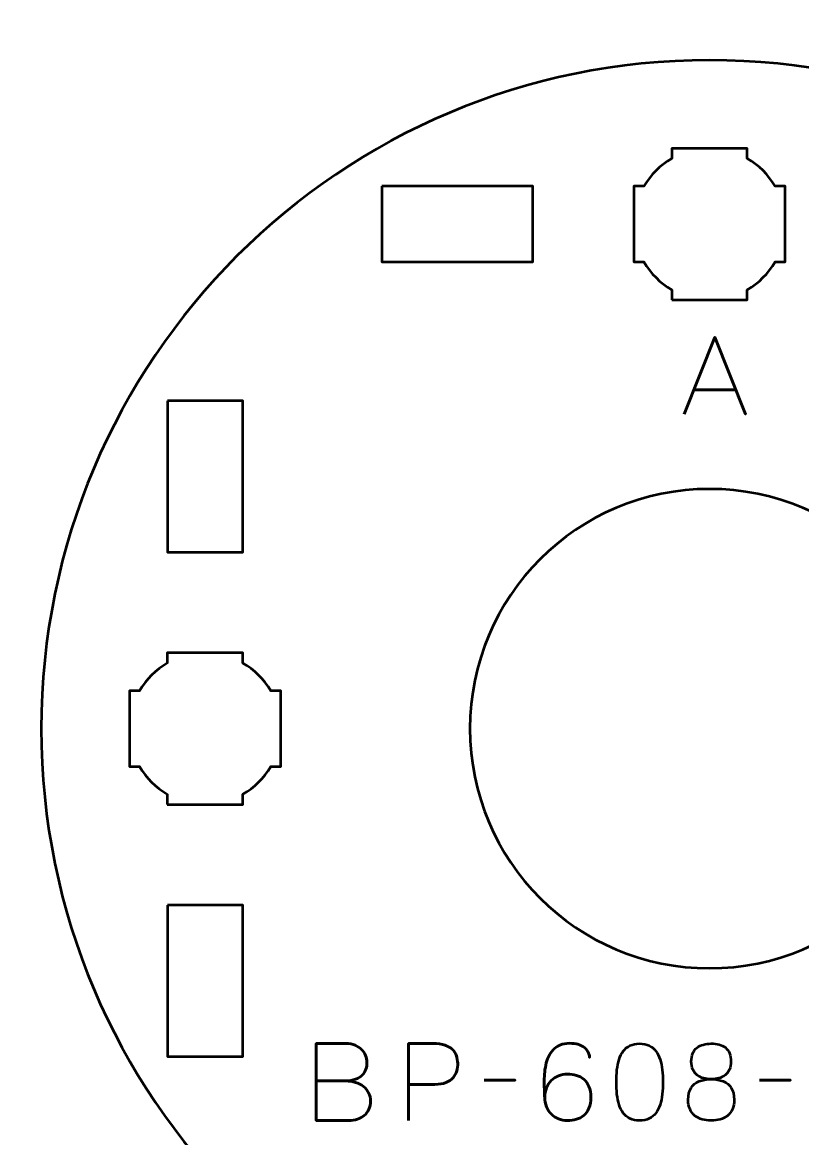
# Model space of a CAD drawing. Header units: centimetres. Extents: x -21 to 0, y -29.7 to 0.
# Drawn here: x -5.825 to -2.73, y -27.275 to -22.85 of the extents above; entities that cross this region are included whole.
import ezdxf

# ---------------------------------------------------------------- set-up
doc = ezdxf.new("R2010")
doc.units = ezdxf.units.CM
doc.header["$MEASUREMENT"] = 0
doc.layers.add('Layer 1', color=7, linetype='Continuous')

msp = doc.modelspace()

# ---------------------------------------------------------------- linework, layer by layer
at = {"layer": 'Layer 1', "color": 22, "lineweight": 53}
msp.add_open_spline([(-21.00003, -29.19995), (-21.00003, -29.19995), (-21.00003, -0.49992), (-21.00003, -0.49992), (-21.00003, -0.49992), (-21.00003, -0.22295), (-20.77694, 0.00004), (-20.49994, 0.00004), (-20.49994, 0.00004), (-20.49994, 0.00004), (-0.50008, 0.00004), (-0.50008, 0.00004), (-0.50008, 0.00004), (-0.22294, 0.00004), (0.00002, -0.22295), (0.00002, -0.49992), (0.00002, -0.49992), (0.00002, -0.49992), (0.00002, -29.19995), (0.00002, -29.19995), (0.00002, -29.19995), (0.00002, -29.47695), (-0.22294, -29.70004), (-0.50008, -29.70004), (-0.50008, -29.70004), (-0.50008, -29.70004), (-20.49994, -29.70004), (-20.49994, -29.70004), (-20.49994, -29.70004), (-20.77694, -29.70004), (-21.00003, -29.47695), (-21.00003, -29.19995)], degree=3, knots=[0, 0, 0, 0, 0.125, 0.125, 0.125, 0.125, 0.25, 0.25, 0.25, 0.25, 0.375, 0.375, 0.375, 0.375, 0.5, 0.5, 0.5, 0.5, 0.625, 0.625, 0.625, 0.625, 0.75, 0.75, 0.75, 0.75, 0.875, 0.875, 0.875, 0.875, 1, 1, 1, 1], dxfattribs=at)
at = {"layer": 'Layer 1', "color": 114, "lineweight": 53}
msp.add_open_spline([(-3.09994, -22.99996), (-1.63661, -22.99996), (-0.44994, -24.18663), (-0.44994, -25.64996), (-0.44994, -25.64996), (-0.44994, -27.11329), (-1.63661, -28.29996), (-3.09994, -28.29996), (-3.09994, -28.29996), (-4.56327, -28.29996), (-5.74994, -27.11329), (-5.74994, -25.64996), (-5.74994, -25.64996), (-5.74994, -24.18663), (-4.56327, -22.99996), (-3.09994, -22.99996)], degree=3, knots=[0, 0, 0, 0, 0.25, 0.25, 0.25, 0.25, 0.5, 0.5, 0.5, 0.5, 0.75, 0.75, 0.75, 0.75, 1, 1, 1, 1], dxfattribs=at)
at = {"layer": 'Layer 1', "lineweight": 53}
for points, knots in [([(-3.24993, -23.95002), (-3.24993, -23.95002), (-3.24993, -23.90984), (-3.24993, -23.90984), (-3.24993, -23.90984), (-3.29547, -23.88351), (-3.33343, -23.84556), (-3.35978, -23.80003), (-3.35978, -23.80003), (-3.35978, -23.80003), (-3.39993, -23.80003), (-3.39993, -23.80003), (-3.39993, -23.80003), (-3.39993, -23.80003), (-3.39993, -23.65151), (-3.39993, -23.65151), (-3.39993, -23.65151), (-3.39993, -23.65151), (-3.39995, -23.64996), (-3.39995, -23.64996), (-3.39995, -23.64996), (-3.39995, -23.64996), (-3.39993, -23.64841), (-3.39993, -23.64841), (-3.39993, -23.64841), (-3.39993, -23.64841), (-3.39993, -23.50002), (-3.39993, -23.50002), (-3.39993, -23.50002), (-3.39993, -23.50002), (-3.35983, -23.50002), (-3.35983, -23.50002), (-3.35983, -23.50002), (-3.33348, -23.45445), (-3.29549, -23.41645), (-3.24993, -23.39009), (-3.24993, -23.39009), (-3.24993, -23.39009), (-3.24993, -23.35001), (-3.24993, -23.35001), (-3.24993, -23.35001), (-3.24993, -23.35001), (-3.10459, -23.35001), (-3.10459, -23.35001), (-3.10459, -23.35001), (-3.10459, -23.35001), (-3.09995, -23.34995), (-3.09995, -23.34995), (-3.09995, -23.34995), (-3.09995, -23.34995), (-3.0953, -23.35001), (-3.0953, -23.35001), (-3.0953, -23.35001), (-3.0953, -23.35001), (-2.94992, -23.35001), (-2.94992, -23.35001), (-2.94992, -23.35001), (-2.94992, -23.35001), (-2.94992, -23.39009), (-2.94992, -23.39009), (-2.94992, -23.39009), (-2.90435, -23.41645), (-2.86638, -23.45445), (-2.84004, -23.50002), (-2.84004, -23.50002), (-2.84004, -23.50002), (-2.79992, -23.50002), (-2.79992, -23.50002), (-2.79992, -23.50002), (-2.79992, -23.50002), (-2.79992, -23.80003), (-2.79992, -23.80003), (-2.79992, -23.80003), (-2.79992, -23.80003), (-2.84009, -23.80003), (-2.84009, -23.80003), (-2.84009, -23.80003), (-2.86643, -23.84556), (-2.90439, -23.88351), (-2.94992, -23.90984), (-2.94992, -23.90984), (-2.94992, -23.90984), (-2.94992, -23.95002), (-2.94992, -23.95002), (-2.94992, -23.95002), (-2.94992, -23.95002), (-3.24993, -23.95002), (-3.24993, -23.95002)], [0, 0, 0, 0, 0.0454545, 0.0454545, 0.0454545, 0.0454545, 0.0909091, 0.0909091, 0.0909091, 0.0909091, 0.1363636, 0.1363636, 0.1363636, 0.1363636, 0.1818182, 0.1818182, 0.1818182, 0.1818182, 0.2272727, 0.2272727, 0.2272727, 0.2272727, 0.2727273, 0.2727273, 0.2727273, 0.2727273, 0.3181818, 0.3181818, 0.3181818, 0.3181818, 0.3636364, 0.3636364, 0.3636364, 0.3636364, 0.4090909, 0.4090909, 0.4090909, 0.4090909, 0.4545455, 0.4545455, 0.4545455, 0.4545455, 0.5, 0.5, 0.5, 0.5, 0.5454545, 0.5454545, 0.5454545, 0.5454545, 0.5909091, 0.5909091, 0.5909091, 0.5909091, 0.6363636, 0.6363636, 0.6363636, 0.6363636, 0.6818182, 0.6818182, 0.6818182, 0.6818182, 0.7272727, 0.7272727, 0.7272727, 0.7272727, 0.7727273, 0.7727273, 0.7727273, 0.7727273, 0.8181818, 0.8181818, 0.8181818, 0.8181818, 0.8636364, 0.8636364, 0.8636364, 0.8636364, 0.9090909, 0.9090909, 0.9090909, 0.9090909, 0.9545455, 0.9545455, 0.9545455, 0.9545455, 1, 1, 1, 1]), ([(-4.39993, -23.50002), (-4.39993, -23.50002), (-3.79992, -23.50002), (-3.79992, -23.50002), (-3.79992, -23.50002), (-3.79992, -23.50002), (-3.79992, -23.80003), (-3.79992, -23.80003), (-3.79992, -23.80003), (-3.79992, -23.80003), (-4.39993, -23.80003), (-4.39993, -23.80003), (-4.39993, -23.80003), (-4.39993, -23.80003), (-4.39993, -23.50002), (-4.39993, -23.50002)], [0, 0, 0, 0, 0.25, 0.25, 0.25, 0.25, 0.5, 0.5, 0.5, 0.5, 0.75, 0.75, 0.75, 0.75, 1, 1, 1, 1]), ([(-5.24988, -24.34997), (-5.24988, -24.34997), (-4.94987, -24.34997), (-4.94987, -24.34997), (-4.94987, -24.34997), (-4.94987, -24.34997), (-4.94987, -24.94998), (-4.94987, -24.94998), (-4.94987, -24.94998), (-4.94987, -24.94998), (-5.24988, -24.94998), (-5.24988, -24.94998), (-5.24988, -24.94998), (-5.24988, -24.94998), (-5.24988, -24.34997), (-5.24988, -24.34997)], [0, 0, 0, 0, 0.25, 0.25, 0.25, 0.25, 0.5, 0.5, 0.5, 0.5, 0.75, 0.75, 0.75, 0.75, 1, 1, 1, 1]), ([(-5.24993, -25.95002), (-5.24993, -25.95002), (-5.24993, -25.90984), (-5.24993, -25.90984), (-5.24993, -25.90984), (-5.29547, -25.88351), (-5.33343, -25.84556), (-5.35978, -25.80003), (-5.35978, -25.80003), (-5.35978, -25.80003), (-5.39993, -25.80003), (-5.39993, -25.80003), (-5.39993, -25.80003), (-5.39993, -25.80003), (-5.39993, -25.65151), (-5.39993, -25.65151), (-5.39993, -25.65151), (-5.39993, -25.65151), (-5.39995, -25.64996), (-5.39995, -25.64996), (-5.39995, -25.64996), (-5.39995, -25.64996), (-5.39993, -25.64841), (-5.39993, -25.64841), (-5.39993, -25.64841), (-5.39993, -25.64841), (-5.39993, -25.50002), (-5.39993, -25.50002), (-5.39993, -25.50002), (-5.39993, -25.50002), (-5.35983, -25.50002), (-5.35983, -25.50002), (-5.35983, -25.50002), (-5.33348, -25.45445), (-5.29549, -25.41645), (-5.24993, -25.39009), (-5.24993, -25.39009), (-5.24993, -25.39009), (-5.24993, -25.35001), (-5.24993, -25.35001), (-5.24993, -25.35001), (-5.24993, -25.35001), (-5.10459, -25.35001), (-5.10459, -25.35001), (-5.10459, -25.35001), (-5.10459, -25.35001), (-5.09995, -25.34995), (-5.09995, -25.34995), (-5.09995, -25.34995), (-5.09995, -25.34995), (-5.0953, -25.35001), (-5.0953, -25.35001), (-5.0953, -25.35001), (-5.0953, -25.35001), (-4.94992, -25.35001), (-4.94992, -25.35001), (-4.94992, -25.35001), (-4.94992, -25.35001), (-4.94992, -25.39009), (-4.94992, -25.39009), (-4.94992, -25.39009), (-4.90435, -25.41645), (-4.86638, -25.45445), (-4.84004, -25.50002), (-4.84004, -25.50002), (-4.84004, -25.50002), (-4.79992, -25.50002), (-4.79992, -25.50002), (-4.79992, -25.50002), (-4.79992, -25.50002), (-4.79992, -25.80003), (-4.79992, -25.80003), (-4.79992, -25.80003), (-4.79992, -25.80003), (-4.84009, -25.80003), (-4.84009, -25.80003), (-4.84009, -25.80003), (-4.86643, -25.84556), (-4.90439, -25.88351), (-4.94992, -25.90984), (-4.94992, -25.90984), (-4.94992, -25.90984), (-4.94992, -25.95002), (-4.94992, -25.95002), (-4.94992, -25.95002), (-4.94992, -25.95002), (-5.24993, -25.95002), (-5.24993, -25.95002)], [0, 0, 0, 0, 0.0454545, 0.0454545, 0.0454545, 0.0454545, 0.0909091, 0.0909091, 0.0909091, 0.0909091, 0.1363636, 0.1363636, 0.1363636, 0.1363636, 0.1818182, 0.1818182, 0.1818182, 0.1818182, 0.2272727, 0.2272727, 0.2272727, 0.2272727, 0.2727273, 0.2727273, 0.2727273, 0.2727273, 0.3181818, 0.3181818, 0.3181818, 0.3181818, 0.3636364, 0.3636364, 0.3636364, 0.3636364, 0.4090909, 0.4090909, 0.4090909, 0.4090909, 0.4545455, 0.4545455, 0.4545455, 0.4545455, 0.5, 0.5, 0.5, 0.5, 0.5454545, 0.5454545, 0.5454545, 0.5454545, 0.5909091, 0.5909091, 0.5909091, 0.5909091, 0.6363636, 0.6363636, 0.6363636, 0.6363636, 0.6818182, 0.6818182, 0.6818182, 0.6818182, 0.7272727, 0.7272727, 0.7272727, 0.7272727, 0.7727273, 0.7727273, 0.7727273, 0.7727273, 0.8181818, 0.8181818, 0.8181818, 0.8181818, 0.8636364, 0.8636364, 0.8636364, 0.8636364, 0.9090909, 0.9090909, 0.9090909, 0.9090909, 0.9545455, 0.9545455, 0.9545455, 0.9545455, 1, 1, 1, 1]), ([(-5.24988, -26.34994), (-5.24988, -26.34994), (-4.94987, -26.34994), (-4.94987, -26.34994), (-4.94987, -26.34994), (-4.94987, -26.34994), (-4.94987, -26.94994), (-4.94987, -26.94994), (-4.94987, -26.94994), (-4.94987, -26.94994), (-5.24988, -26.94994), (-5.24988, -26.94994), (-5.24988, -26.94994), (-5.24988, -26.94994), (-5.24988, -26.34994), (-5.24988, -26.34994)], [0, 0, 0, 0, 0.25, 0.25, 0.25, 0.25, 0.5, 0.5, 0.5, 0.5, 0.75, 0.75, 0.75, 0.75, 1, 1, 1, 1])]:
    msp.add_open_spline(points, degree=3, knots=knots, dxfattribs=at)
at = {"layer": 'Layer 1', "color": 30, "lineweight": 53}
for points, knots in [([(-3.2001, -24.40338), (-3.2001, -24.40338), (-3.07903, -24.09816), (-3.07903, -24.09816), (-3.07903, -24.09816), (-3.07903, -24.09816), (-2.95753, -24.40338), (-2.95753, -24.40338), (-2.95753, -24.40338), (-2.95753, -24.40338), (-3.07903, -24.09816), (-3.07903, -24.09816), (-3.07903, -24.09816), (-3.07903, -24.09816), (-3.2001, -24.40338), (-3.2001, -24.40338)], [0, 0, 0, 0, 0.25, 0.25, 0.25, 0.25, 0.5, 0.5, 0.5, 0.5, 0.75, 0.75, 0.75, 0.75, 1, 1, 1, 1]), ([(-3.162, -24.30728), (-3.162, -24.30728), (-2.99606, -24.30728), (-2.99606, -24.30728), (-2.99606, -24.30728), (-2.99606, -24.30728), (-3.162, -24.30728), (-3.162, -24.30728)], [0, 0, 0, 0, 0.5, 0.5, 0.5, 0.5, 1, 1, 1, 1]), ([(-4.66016, -27.04632), (-4.66016, -27.04632), (-4.5429, -27.04632), (-4.5429, -27.04632), (-4.5429, -27.04632), (-4.52766, -27.04625), (-4.51468, -27.04414), (-4.50374, -27.03997), (-4.50374, -27.03997), (-4.49287, -27.03588), (-4.48406, -27.03031), (-4.47721, -27.02332), (-4.47721, -27.02332), (-4.47037, -27.01634), (-4.46543, -27.00844), (-4.46232, -26.99969), (-4.46232, -26.99969), (-4.45929, -26.99101), (-4.45788, -26.98198), (-4.45823, -26.97267), (-4.45823, -26.97267), (-4.45866, -26.96335), (-4.46063, -26.95432), (-4.46416, -26.9455), (-4.46416, -26.9455), (-4.46762, -26.93668), (-4.47284, -26.92871), (-4.47968, -26.92158), (-4.47968, -26.92158), (-4.48652, -26.91446), (-4.49506, -26.90881), (-4.50543, -26.90465), (-4.50543, -26.90465), (-4.51581, -26.90042), (-4.52801, -26.89823), (-4.54205, -26.89816), (-4.54205, -26.89816), (-4.54205, -26.89816), (-4.66016, -26.89816), (-4.66016, -26.89816), (-4.66016, -26.89816), (-4.66016, -26.89816), (-4.66016, -27.20338), (-4.66016, -27.20338), (-4.66016, -27.20338), (-4.66016, -27.20338), (-4.5302, -27.20338), (-4.5302, -27.20338), (-4.5302, -27.20338), (-4.51806, -27.20338), (-4.50677, -27.20162), (-4.49633, -27.19816), (-4.49633, -27.19816), (-4.48589, -27.19463), (-4.47679, -27.18962), (-4.46889, -27.18292), (-4.46889, -27.18292), (-4.46105, -27.17629), (-4.45492, -27.16824), (-4.45054, -27.15872), (-4.45054, -27.15872), (-4.44617, -27.14919), (-4.44391, -27.1384), (-4.44384, -27.12633), (-4.44384, -27.12633), (-4.44412, -27.1142), (-4.44666, -27.10326), (-4.45153, -27.09346), (-4.45153, -27.09346), (-4.4564, -27.08365), (-4.46317, -27.07525), (-4.47192, -27.0682), (-4.47192, -27.0682), (-4.48067, -27.06121), (-4.49111, -27.05578), (-4.50311, -27.05204), (-4.50311, -27.05204), (-4.5151, -27.0483), (-4.52836, -27.0464), (-4.5429, -27.04632), (-4.5429, -27.04632), (-4.52836, -27.0464), (-4.5151, -27.0483), (-4.50311, -27.05204), (-4.50311, -27.05204), (-4.49111, -27.05578), (-4.48067, -27.06121), (-4.47192, -27.0682), (-4.47192, -27.0682), (-4.46317, -27.07525), (-4.4564, -27.08365), (-4.45153, -27.09346), (-4.45153, -27.09346), (-4.44666, -27.10326), (-4.44412, -27.1142), (-4.44384, -27.12633), (-4.44384, -27.12633), (-4.44391, -27.1384), (-4.44617, -27.14919), (-4.45054, -27.15872), (-4.45054, -27.15872), (-4.45492, -27.16824), (-4.46105, -27.17629), (-4.46889, -27.18292), (-4.46889, -27.18292), (-4.47679, -27.18962), (-4.48589, -27.19463), (-4.49633, -27.19816), (-4.49633, -27.19816), (-4.50677, -27.20162), (-4.51806, -27.20338), (-4.5302, -27.20338), (-4.5302, -27.20338), (-4.5302, -27.20338), (-4.66016, -27.20338), (-4.66016, -27.20338), (-4.66016, -27.20338), (-4.66016, -27.20338), (-4.66016, -26.89816), (-4.66016, -26.89816), (-4.66016, -26.89816), (-4.66016, -26.89816), (-4.54205, -26.89816), (-4.54205, -26.89816), (-4.54205, -26.89816), (-4.52801, -26.89823), (-4.51581, -26.90042), (-4.50543, -26.90465), (-4.50543, -26.90465), (-4.49506, -26.90881), (-4.48652, -26.91446), (-4.47968, -26.92158), (-4.47968, -26.92158), (-4.47284, -26.92871), (-4.46762, -26.93668), (-4.46416, -26.9455), (-4.46416, -26.9455), (-4.46063, -26.95432), (-4.45866, -26.96335), (-4.45823, -26.97267), (-4.45823, -26.97267), (-4.45788, -26.98198), (-4.45929, -26.99101), (-4.46232, -26.99969), (-4.46232, -26.99969), (-4.46543, -27.00844), (-4.47037, -27.01634), (-4.47721, -27.02332), (-4.47721, -27.02332), (-4.48406, -27.03031), (-4.49287, -27.03588), (-4.50374, -27.03997), (-4.50374, -27.03997), (-4.51468, -27.04414), (-4.52766, -27.04625), (-4.5429, -27.04632), (-4.5429, -27.04632), (-4.5429, -27.04632), (-4.66016, -27.04632), (-4.66016, -27.04632)], [0, 0, 0, 0, 0.025, 0.025, 0.025, 0.025, 0.05, 0.05, 0.05, 0.05, 0.075, 0.075, 0.075, 0.075, 0.1, 0.1, 0.1, 0.1, 0.125, 0.125, 0.125, 0.125, 0.15, 0.15, 0.15, 0.15, 0.175, 0.175, 0.175, 0.175, 0.2, 0.2, 0.2, 0.2, 0.225, 0.225, 0.225, 0.225, 0.25, 0.25, 0.25, 0.25, 0.275, 0.275, 0.275, 0.275, 0.3, 0.3, 0.3, 0.3, 0.325, 0.325, 0.325, 0.325, 0.35, 0.35, 0.35, 0.35, 0.375, 0.375, 0.375, 0.375, 0.4, 0.4, 0.4, 0.4, 0.425, 0.425, 0.425, 0.425, 0.45, 0.45, 0.45, 0.45, 0.475, 0.475, 0.475, 0.475, 0.5, 0.5, 0.5, 0.5, 0.525, 0.525, 0.525, 0.525, 0.55, 0.55, 0.55, 0.55, 0.575, 0.575, 0.575, 0.575, 0.6, 0.6, 0.6, 0.6, 0.625, 0.625, 0.625, 0.625, 0.65, 0.65, 0.65, 0.65, 0.675, 0.675, 0.675, 0.675, 0.7, 0.7, 0.7, 0.7, 0.725, 0.725, 0.725, 0.725, 0.75, 0.75, 0.75, 0.75, 0.775, 0.775, 0.775, 0.775, 0.8, 0.8, 0.8, 0.8, 0.825, 0.825, 0.825, 0.825, 0.85, 0.85, 0.85, 0.85, 0.875, 0.875, 0.875, 0.875, 0.9, 0.9, 0.9, 0.9, 0.925, 0.925, 0.925, 0.925, 0.95, 0.95, 0.95, 0.95, 0.975, 0.975, 0.975, 0.975, 1, 1, 1, 1]), ([(-4.29398, -27.20338), (-4.29398, -27.20338), (-4.29398, -26.89816), (-4.29398, -26.89816), (-4.29398, -26.89816), (-4.29398, -26.89816), (-4.19661, -26.89816), (-4.19661, -26.89816), (-4.19661, -26.89816), (-4.17714, -26.89823), (-4.16113, -26.90042), (-4.1485, -26.90465), (-4.1485, -26.90465), (-4.13594, -26.90881), (-4.12606, -26.9146), (-4.11893, -26.92194), (-4.11893, -26.92194), (-4.11181, -26.9292), (-4.10673, -26.93753), (-4.10362, -26.94691), (-4.10362, -26.94691), (-4.10059, -26.9563), (-4.09883, -26.9661), (-4.0984, -26.97648), (-4.0984, -26.97648), (-4.09791, -26.98685), (-4.09911, -26.99701), (-4.10193, -27.00688), (-4.10193, -27.00688), (-4.10482, -27.01676), (-4.10969, -27.02572), (-4.11668, -27.03377), (-4.11668, -27.03377), (-4.12359, -27.04181), (-4.13297, -27.04823), (-4.14476, -27.05296), (-4.14476, -27.05296), (-4.15654, -27.05775), (-4.17114, -27.06015), (-4.18857, -27.06029), (-4.18857, -27.06029), (-4.18857, -27.06029), (-4.29398, -27.06029), (-4.29398, -27.06029), (-4.29398, -27.06029), (-4.29398, -27.06029), (-4.18857, -27.06029), (-4.18857, -27.06029), (-4.18857, -27.06029), (-4.1715, -27.06015), (-4.15703, -27.05775), (-4.14532, -27.05296), (-4.14532, -27.05296), (-4.13354, -27.04823), (-4.12415, -27.04181), (-4.1171, -27.03377), (-4.1171, -27.03377), (-4.11011, -27.02572), (-4.1051, -27.01676), (-4.10214, -27.00688), (-4.10214, -27.00688), (-4.09918, -26.99701), (-4.09791, -26.98685), (-4.0984, -26.97648), (-4.0984, -26.97648), (-4.09883, -26.9661), (-4.10059, -26.9563), (-4.10376, -26.94691), (-4.10376, -26.94691), (-4.10687, -26.93753), (-4.11209, -26.9292), (-4.11922, -26.92194), (-4.11922, -26.92194), (-4.12641, -26.9146), (-4.13629, -26.90881), (-4.14885, -26.90465), (-4.14885, -26.90465), (-4.16148, -26.90042), (-4.17735, -26.89823), (-4.19661, -26.89816), (-4.19661, -26.89816), (-4.19661, -26.89816), (-4.29398, -26.89816), (-4.29398, -26.89816), (-4.29398, -26.89816), (-4.29398, -26.89816), (-4.29398, -27.20338), (-4.29398, -27.20338)], [0, 0, 0, 0, 0.0454545, 0.0454545, 0.0454545, 0.0454545, 0.0909091, 0.0909091, 0.0909091, 0.0909091, 0.1363636, 0.1363636, 0.1363636, 0.1363636, 0.1818182, 0.1818182, 0.1818182, 0.1818182, 0.2272727, 0.2272727, 0.2272727, 0.2272727, 0.2727273, 0.2727273, 0.2727273, 0.2727273, 0.3181818, 0.3181818, 0.3181818, 0.3181818, 0.3636364, 0.3636364, 0.3636364, 0.3636364, 0.4090909, 0.4090909, 0.4090909, 0.4090909, 0.4545455, 0.4545455, 0.4545455, 0.4545455, 0.5, 0.5, 0.5, 0.5, 0.5454545, 0.5454545, 0.5454545, 0.5454545, 0.5909091, 0.5909091, 0.5909091, 0.5909091, 0.6363636, 0.6363636, 0.6363636, 0.6363636, 0.6818182, 0.6818182, 0.6818182, 0.6818182, 0.7272727, 0.7272727, 0.7272727, 0.7272727, 0.7727273, 0.7727273, 0.7727273, 0.7727273, 0.8181818, 0.8181818, 0.8181818, 0.8181818, 0.8636364, 0.8636364, 0.8636364, 0.8636364, 0.9090909, 0.9090909, 0.9090909, 0.9090909, 0.9545455, 0.9545455, 0.9545455, 0.9545455, 1, 1, 1, 1]), ([(-3.75339, -27.11152), (-3.75332, -27.09769), (-3.75107, -27.0852), (-3.74655, -27.07391), (-3.74655, -27.07391), (-3.74211, -27.06269), (-3.73583, -27.05303), (-3.72771, -27.04491), (-3.72771, -27.04491), (-3.71967, -27.03687), (-3.71014, -27.03066), (-3.69928, -27.02629), (-3.69928, -27.02629), (-3.68841, -27.02191), (-3.67649, -27.01973), (-3.66365, -27.01965), (-3.66365, -27.01965), (-3.65074, -27.01958), (-3.63867, -27.02121), (-3.62745, -27.02445), (-3.62745, -27.02445), (-3.61623, -27.02763), (-3.60643, -27.03285), (-3.59789, -27.04005), (-3.59789, -27.04005), (-3.58935, -27.04717), (-3.58265, -27.05663), (-3.57785, -27.06841), (-3.57785, -27.06841), (-3.57306, -27.08019), (-3.57059, -27.09451), (-3.57052, -27.11152), (-3.57052, -27.11152), (-3.57059, -27.12852), (-3.57306, -27.14284), (-3.57785, -27.15463), (-3.57785, -27.15463), (-3.58265, -27.16641), (-3.58935, -27.17586), (-3.59789, -27.18299), (-3.59789, -27.18299), (-3.60643, -27.19019), (-3.61623, -27.19541), (-3.62745, -27.19858), (-3.62745, -27.19858), (-3.63867, -27.20183), (-3.65074, -27.20345), (-3.66365, -27.20338), (-3.66365, -27.20338), (-3.67649, -27.20331), (-3.68827, -27.20112), (-3.69907, -27.19675), (-3.69907, -27.19675), (-3.70979, -27.19237), (-3.7191, -27.18616), (-3.72708, -27.17805), (-3.72708, -27.17805), (-3.73505, -27.17001), (-3.74133, -27.16034), (-3.74584, -27.14905), (-3.74584, -27.14905), (-3.75043, -27.13783), (-3.7529, -27.12535), (-3.75339, -27.11152), (-3.75339, -27.11152), (-3.75368, -27.10453), (-3.75403, -27.09621), (-3.75452, -27.08654), (-3.75452, -27.08654), (-3.75502, -27.0768), (-3.7553, -27.06622), (-3.75537, -27.05486), (-3.75537, -27.05486), (-3.75544, -27.04343), (-3.75509, -27.03165), (-3.75417, -27.01958), (-3.75417, -27.01958), (-3.75332, -27.00745), (-3.75163, -26.99552), (-3.74916, -26.98374), (-3.74916, -26.98374), (-3.74669, -26.97203), (-3.74316, -26.96095), (-3.73851, -26.95058), (-3.73851, -26.95058), (-3.73385, -26.94021), (-3.72785, -26.93104), (-3.72044, -26.92306), (-3.72044, -26.92306), (-3.71297, -26.91509), (-3.70386, -26.90881), (-3.69307, -26.90423), (-3.69307, -26.90423), (-3.68227, -26.89971), (-3.6695, -26.89738), (-3.65476, -26.89731), (-3.65476, -26.89731), (-3.64192, -26.89738), (-3.63105, -26.89865), (-3.62202, -26.90112), (-3.62202, -26.90112), (-3.61299, -26.90359), (-3.60558, -26.90691), (-3.59965, -26.911), (-3.59965, -26.911), (-3.5938, -26.91516), (-3.58914, -26.91968), (-3.58576, -26.92469), (-3.58576, -26.92469), (-3.58237, -26.92963), (-3.57983, -26.93464), (-3.57828, -26.93965), (-3.57828, -26.93965), (-3.57665, -26.94465), (-3.5756, -26.94931), (-3.57517, -26.95362), (-3.57517, -26.95362), (-3.5756, -26.94931), (-3.57665, -26.94465), (-3.57828, -26.93965), (-3.57828, -26.93965), (-3.57983, -26.93464), (-3.58237, -26.92963), (-3.58576, -26.92469), (-3.58576, -26.92469), (-3.58914, -26.91968), (-3.5938, -26.91516), (-3.59965, -26.911), (-3.59965, -26.911), (-3.60558, -26.90691), (-3.61299, -26.90359), (-3.62202, -26.90112), (-3.62202, -26.90112), (-3.63105, -26.89865), (-3.64192, -26.89738), (-3.65476, -26.89731), (-3.65476, -26.89731), (-3.6695, -26.89738), (-3.68227, -26.89971), (-3.69307, -26.90423), (-3.69307, -26.90423), (-3.70386, -26.90881), (-3.71297, -26.91509), (-3.72044, -26.92306), (-3.72044, -26.92306), (-3.72785, -26.93104), (-3.73385, -26.94021), (-3.73851, -26.95058), (-3.73851, -26.95058), (-3.74316, -26.96095), (-3.74669, -26.97203), (-3.74916, -26.98374), (-3.74916, -26.98374), (-3.75163, -26.99552), (-3.75332, -27.00745), (-3.75417, -27.01958), (-3.75417, -27.01958), (-3.75509, -27.03165), (-3.75544, -27.04343), (-3.75537, -27.05486), (-3.75537, -27.05486), (-3.7553, -27.06622), (-3.75502, -27.0768), (-3.75452, -27.08654), (-3.75452, -27.08654), (-3.75403, -27.09621), (-3.75368, -27.10453), (-3.75339, -27.11152), (-3.75339, -27.11152), (-3.7529, -27.12535), (-3.75043, -27.13783), (-3.74584, -27.14905), (-3.74584, -27.14905), (-3.74133, -27.16034), (-3.73505, -27.17001), (-3.72708, -27.17805), (-3.72708, -27.17805), (-3.7191, -27.18616), (-3.70979, -27.19237), (-3.69907, -27.19675), (-3.69907, -27.19675), (-3.68827, -27.20112), (-3.67649, -27.20331), (-3.66365, -27.20338), (-3.66365, -27.20338), (-3.65074, -27.20345), (-3.63867, -27.20183), (-3.62745, -27.19858), (-3.62745, -27.19858), (-3.61623, -27.19541), (-3.60643, -27.19019), (-3.59789, -27.18299), (-3.59789, -27.18299), (-3.58935, -27.17586), (-3.58265, -27.16641), (-3.57785, -27.15463), (-3.57785, -27.15463), (-3.57306, -27.14284), (-3.57059, -27.12852), (-3.57052, -27.11152), (-3.57052, -27.11152), (-3.57059, -27.09451), (-3.57306, -27.08019), (-3.57785, -27.06841), (-3.57785, -27.06841), (-3.58265, -27.05663), (-3.58935, -27.04717), (-3.59789, -27.04005), (-3.59789, -27.04005), (-3.60643, -27.03285), (-3.61623, -27.02763), (-3.62745, -27.02445), (-3.62745, -27.02445), (-3.63867, -27.02121), (-3.65074, -27.01958), (-3.66365, -27.01965), (-3.66365, -27.01965), (-3.67649, -27.01973), (-3.68841, -27.02191), (-3.69928, -27.02629), (-3.69928, -27.02629), (-3.71014, -27.03066), (-3.71967, -27.03687), (-3.72771, -27.04491), (-3.72771, -27.04491), (-3.73583, -27.05303), (-3.74211, -27.06269), (-3.74655, -27.07391), (-3.74655, -27.07391), (-3.75107, -27.0852), (-3.75332, -27.09769), (-3.75339, -27.11152)], [0, 0, 0, 0, 0.0172414, 0.0172414, 0.0172414, 0.0172414, 0.0344828, 0.0344828, 0.0344828, 0.0344828, 0.0517241, 0.0517241, 0.0517241, 0.0517241, 0.0689655, 0.0689655, 0.0689655, 0.0689655, 0.0862069, 0.0862069, 0.0862069, 0.0862069, 0.1034483, 0.1034483, 0.1034483, 0.1034483, 0.1206897, 0.1206897, 0.1206897, 0.1206897, 0.137931, 0.137931, 0.137931, 0.137931, 0.1551724, 0.1551724, 0.1551724, 0.1551724, 0.1724138, 0.1724138, 0.1724138, 0.1724138, 0.1896552, 0.1896552, 0.1896552, 0.1896552, 0.2068966, 0.2068966, 0.2068966, 0.2068966, 0.2241379, 0.2241379, 0.2241379, 0.2241379, 0.2413793, 0.2413793, 0.2413793, 0.2413793, 0.2586207, 0.2586207, 0.2586207, 0.2586207, 0.2758621, 0.2758621, 0.2758621, 0.2758621, 0.2931034, 0.2931034, 0.2931034, 0.2931034, 0.3103448, 0.3103448, 0.3103448, 0.3103448, 0.3275862, 0.3275862, 0.3275862, 0.3275862, 0.3448276, 0.3448276, 0.3448276, 0.3448276, 0.362069, 0.362069, 0.362069, 0.362069, 0.3793103, 0.3793103, 0.3793103, 0.3793103, 0.3965517, 0.3965517, 0.3965517, 0.3965517, 0.4137931, 0.4137931, 0.4137931, 0.4137931, 0.4310345, 0.4310345, 0.4310345, 0.4310345, 0.4482759, 0.4482759, 0.4482759, 0.4482759, 0.4655172, 0.4655172, 0.4655172, 0.4655172, 0.4827586, 0.4827586, 0.4827586, 0.4827586, 0.5, 0.5, 0.5, 0.5, 0.5172414, 0.5172414, 0.5172414, 0.5172414, 0.5344828, 0.5344828, 0.5344828, 0.5344828, 0.5517241, 0.5517241, 0.5517241, 0.5517241, 0.5689655, 0.5689655, 0.5689655, 0.5689655, 0.5862069, 0.5862069, 0.5862069, 0.5862069, 0.6034483, 0.6034483, 0.6034483, 0.6034483, 0.6206897, 0.6206897, 0.6206897, 0.6206897, 0.637931, 0.637931, 0.637931, 0.637931, 0.6551724, 0.6551724, 0.6551724, 0.6551724, 0.6724138, 0.6724138, 0.6724138, 0.6724138, 0.6896552, 0.6896552, 0.6896552, 0.6896552, 0.7068966, 0.7068966, 0.7068966, 0.7068966, 0.7241379, 0.7241379, 0.7241379, 0.7241379, 0.7413793, 0.7413793, 0.7413793, 0.7413793, 0.7586207, 0.7586207, 0.7586207, 0.7586207, 0.7758621, 0.7758621, 0.7758621, 0.7758621, 0.7931034, 0.7931034, 0.7931034, 0.7931034, 0.8103448, 0.8103448, 0.8103448, 0.8103448, 0.8275862, 0.8275862, 0.8275862, 0.8275862, 0.8448276, 0.8448276, 0.8448276, 0.8448276, 0.862069, 0.862069, 0.862069, 0.862069, 0.8793103, 0.8793103, 0.8793103, 0.8793103, 0.8965517, 0.8965517, 0.8965517, 0.8965517, 0.9137931, 0.9137931, 0.9137931, 0.9137931, 0.9310345, 0.9310345, 0.9310345, 0.9310345, 0.9482759, 0.9482759, 0.9482759, 0.9482759, 0.9655172, 0.9655172, 0.9655172, 0.9655172, 0.9827586, 0.9827586, 0.9827586, 0.9827586, 1, 1, 1, 1]), ([(-3.37705, -27.20338), (-3.36224, -27.20331), (-3.34947, -27.2007), (-3.33881, -27.19562), (-3.33881, -27.19562), (-3.32823, -27.19054), (-3.31941, -27.18327), (-3.31236, -27.17403), (-3.31236, -27.17403), (-3.30537, -27.16472), (-3.29987, -27.15371), (-3.29578, -27.14101), (-3.29578, -27.14101), (-3.29175, -27.12831), (-3.28886, -27.11441), (-3.28724, -27.09917), (-3.28724, -27.09917), (-3.28554, -27.08393), (-3.2847, -27.06791), (-3.28477, -27.05098), (-3.28477, -27.05098), (-3.2847, -27.03412), (-3.28554, -27.0181), (-3.28724, -27.00293), (-3.28724, -27.00293), (-3.28886, -26.98776), (-3.29175, -26.97379), (-3.29578, -26.96109), (-3.29578, -26.96109), (-3.29987, -26.94846), (-3.30537, -26.93746), (-3.31236, -26.92807), (-3.31236, -26.92807), (-3.31941, -26.91876), (-3.32823, -26.91149), (-3.33881, -26.90641), (-3.33881, -26.90641), (-3.34947, -26.90126), (-3.36224, -26.89865), (-3.37705, -26.89858), (-3.37705, -26.89858), (-3.39187, -26.89865), (-3.40464, -26.90126), (-3.4153, -26.90641), (-3.4153, -26.90641), (-3.42588, -26.91149), (-3.4347, -26.91876), (-3.44175, -26.92807), (-3.44175, -26.92807), (-3.44874, -26.93746), (-3.45424, -26.94846), (-3.45833, -26.96109), (-3.45833, -26.96109), (-3.46236, -26.97379), (-3.46525, -26.98776), (-3.46687, -27.00293), (-3.46687, -27.00293), (-3.46856, -27.0181), (-3.46941, -27.03412), (-3.46934, -27.05098), (-3.46934, -27.05098), (-3.46941, -27.06791), (-3.46856, -27.08393), (-3.46687, -27.09917), (-3.46687, -27.09917), (-3.46525, -27.11441), (-3.46236, -27.12831), (-3.45833, -27.14101), (-3.45833, -27.14101), (-3.45424, -27.15371), (-3.44874, -27.16472), (-3.44175, -27.17403), (-3.44175, -27.17403), (-3.4347, -27.18327), (-3.42588, -27.19054), (-3.4153, -27.19562), (-3.4153, -27.19562), (-3.40464, -27.2007), (-3.39187, -27.20331), (-3.37705, -27.20338)], [0, 0, 0, 0, 0.05, 0.05, 0.05, 0.05, 0.1, 0.1, 0.1, 0.1, 0.15, 0.15, 0.15, 0.15, 0.2, 0.2, 0.2, 0.2, 0.25, 0.25, 0.25, 0.25, 0.3, 0.3, 0.3, 0.3, 0.35, 0.35, 0.35, 0.35, 0.4, 0.4, 0.4, 0.4, 0.45, 0.45, 0.45, 0.45, 0.5, 0.5, 0.5, 0.5, 0.55, 0.55, 0.55, 0.55, 0.6, 0.6, 0.6, 0.6, 0.65, 0.65, 0.65, 0.65, 0.7, 0.7, 0.7, 0.7, 0.75, 0.75, 0.75, 0.75, 0.8, 0.8, 0.8, 0.8, 0.85, 0.85, 0.85, 0.85, 0.9, 0.9, 0.9, 0.9, 0.95, 0.95, 0.95, 0.95, 1, 1, 1, 1]), ([(-3.37705, -27.20338), (-3.36224, -27.20331), (-3.34947, -27.2007), (-3.33881, -27.19562), (-3.33881, -27.19562), (-3.32823, -27.19054), (-3.31941, -27.18327), (-3.31236, -27.17403), (-3.31236, -27.17403), (-3.30537, -27.16472), (-3.29987, -27.15371), (-3.29578, -27.14101), (-3.29578, -27.14101), (-3.29175, -27.12831), (-3.28886, -27.11441), (-3.28724, -27.09917), (-3.28724, -27.09917), (-3.28554, -27.08393), (-3.2847, -27.06791), (-3.28477, -27.05098), (-3.28477, -27.05098), (-3.2847, -27.03412), (-3.28554, -27.0181), (-3.28724, -27.00293), (-3.28724, -27.00293), (-3.28886, -26.98776), (-3.29175, -26.97379), (-3.29578, -26.96109), (-3.29578, -26.96109), (-3.29987, -26.94846), (-3.30537, -26.93746), (-3.31236, -26.92807), (-3.31236, -26.92807), (-3.31941, -26.91876), (-3.32823, -26.91149), (-3.33881, -26.90641), (-3.33881, -26.90641), (-3.34947, -26.90126), (-3.36224, -26.89865), (-3.37705, -26.89858), (-3.37705, -26.89858), (-3.39187, -26.89865), (-3.40464, -26.90126), (-3.4153, -26.90641), (-3.4153, -26.90641), (-3.42588, -26.91149), (-3.4347, -26.91876), (-3.44175, -26.92807), (-3.44175, -26.92807), (-3.44874, -26.93746), (-3.45424, -26.94846), (-3.45833, -26.96109), (-3.45833, -26.96109), (-3.46236, -26.97379), (-3.46525, -26.98776), (-3.46687, -27.00293), (-3.46687, -27.00293), (-3.46856, -27.0181), (-3.46941, -27.03412), (-3.46934, -27.05098), (-3.46934, -27.05098), (-3.46941, -27.06791), (-3.46856, -27.08393), (-3.46687, -27.09917), (-3.46687, -27.09917), (-3.46525, -27.11441), (-3.46236, -27.12831), (-3.45833, -27.14101), (-3.45833, -27.14101), (-3.45424, -27.15371), (-3.44874, -27.16472), (-3.44175, -27.17403), (-3.44175, -27.17403), (-3.4347, -27.18327), (-3.42588, -27.19054), (-3.4153, -27.19562), (-3.4153, -27.19562), (-3.40464, -27.2007), (-3.39187, -27.20331), (-3.37705, -27.20338)], [0, 0, 0, 0, 0.05, 0.05, 0.05, 0.05, 0.1, 0.1, 0.1, 0.1, 0.15, 0.15, 0.15, 0.15, 0.2, 0.2, 0.2, 0.2, 0.25, 0.25, 0.25, 0.25, 0.3, 0.3, 0.3, 0.3, 0.35, 0.35, 0.35, 0.35, 0.4, 0.4, 0.4, 0.4, 0.45, 0.45, 0.45, 0.45, 0.5, 0.5, 0.5, 0.5, 0.55, 0.55, 0.55, 0.55, 0.6, 0.6, 0.6, 0.6, 0.65, 0.65, 0.65, 0.65, 0.7, 0.7, 0.7, 0.7, 0.75, 0.75, 0.75, 0.75, 0.8, 0.8, 0.8, 0.8, 0.85, 0.85, 0.85, 0.85, 0.9, 0.9, 0.9, 0.9, 0.95, 0.95, 0.95, 0.95, 1, 1, 1, 1]), ([(-3.09342, -27.03955), (-3.08256, -27.03955), (-3.0724, -27.03828), (-3.06287, -27.03574), (-3.06287, -27.03574), (-3.05342, -27.03313), (-3.04509, -27.02904), (-3.03783, -27.02346), (-3.03783, -27.02346), (-3.03063, -27.01789), (-3.02499, -27.01062), (-3.02089, -27.00166), (-3.02089, -27.00166), (-3.0168, -26.99277), (-3.01476, -26.98198), (-3.01469, -26.96928), (-3.01469, -26.96928), (-3.01476, -26.95658), (-3.01673, -26.94571), (-3.02061, -26.93668), (-3.02061, -26.93668), (-3.02449, -26.92765), (-3.03, -26.92024), (-3.03705, -26.91453), (-3.03705, -26.91453), (-3.04411, -26.90888), (-3.05243, -26.90472), (-3.06203, -26.90211), (-3.06203, -26.90211), (-3.07155, -26.8995), (-3.08207, -26.89837), (-3.09342, -26.89858), (-3.09342, -26.89858), (-3.10478, -26.89872), (-3.1153, -26.90021), (-3.12482, -26.90282), (-3.12482, -26.90282), (-3.13442, -26.9055), (-3.14274, -26.90959), (-3.1498, -26.91516), (-3.1498, -26.91516), (-3.15685, -26.92074), (-3.16236, -26.928), (-3.16624, -26.93689), (-3.16624, -26.93689), (-3.17012, -26.94585), (-3.17209, -26.95658), (-3.17216, -26.96928), (-3.17216, -26.96928), (-3.17209, -26.98198), (-3.17005, -26.99277), (-3.16595, -27.00166), (-3.16595, -27.00166), (-3.16186, -27.01062), (-3.15622, -27.01789), (-3.14895, -27.02346), (-3.14895, -27.02346), (-3.14175, -27.02904), (-3.13343, -27.03313), (-3.12397, -27.03574), (-3.12397, -27.03574), (-3.11445, -27.03828), (-3.10429, -27.03955), (-3.09342, -27.03955)], [0, 0, 0, 0, 0.0625, 0.0625, 0.0625, 0.0625, 0.125, 0.125, 0.125, 0.125, 0.1875, 0.1875, 0.1875, 0.1875, 0.25, 0.25, 0.25, 0.25, 0.3125, 0.3125, 0.3125, 0.3125, 0.375, 0.375, 0.375, 0.375, 0.4375, 0.4375, 0.4375, 0.4375, 0.5, 0.5, 0.5, 0.5, 0.5625, 0.5625, 0.5625, 0.5625, 0.625, 0.625, 0.625, 0.625, 0.6875, 0.6875, 0.6875, 0.6875, 0.75, 0.75, 0.75, 0.75, 0.8125, 0.8125, 0.8125, 0.8125, 0.875, 0.875, 0.875, 0.875, 0.9375, 0.9375, 0.9375, 0.9375, 1, 1, 1, 1]), ([(-3.09342, -27.03955), (-3.08256, -27.03955), (-3.0724, -27.03828), (-3.06287, -27.03574), (-3.06287, -27.03574), (-3.05342, -27.03313), (-3.04509, -27.02904), (-3.03783, -27.02346), (-3.03783, -27.02346), (-3.03063, -27.01789), (-3.02499, -27.01062), (-3.02089, -27.00166), (-3.02089, -27.00166), (-3.0168, -26.99277), (-3.01476, -26.98198), (-3.01469, -26.96928), (-3.01469, -26.96928), (-3.01476, -26.95658), (-3.01673, -26.94571), (-3.02061, -26.93668), (-3.02061, -26.93668), (-3.02449, -26.92765), (-3.03, -26.92024), (-3.03705, -26.91453), (-3.03705, -26.91453), (-3.04411, -26.90888), (-3.05243, -26.90472), (-3.06203, -26.90211), (-3.06203, -26.90211), (-3.07155, -26.8995), (-3.08207, -26.89837), (-3.09342, -26.89858), (-3.09342, -26.89858), (-3.10478, -26.89872), (-3.1153, -26.90021), (-3.12482, -26.90282), (-3.12482, -26.90282), (-3.13442, -26.9055), (-3.14274, -26.90959), (-3.1498, -26.91516), (-3.1498, -26.91516), (-3.15685, -26.92074), (-3.16236, -26.928), (-3.16624, -26.93689), (-3.16624, -26.93689), (-3.17012, -26.94585), (-3.17209, -26.95658), (-3.17216, -26.96928), (-3.17216, -26.96928), (-3.17209, -26.98198), (-3.17005, -26.99277), (-3.16595, -27.00166), (-3.16595, -27.00166), (-3.16186, -27.01062), (-3.15622, -27.01789), (-3.14895, -27.02346), (-3.14895, -27.02346), (-3.14175, -27.02904), (-3.13343, -27.03313), (-3.12397, -27.03574), (-3.12397, -27.03574), (-3.11445, -27.03828), (-3.10429, -27.03955), (-3.09342, -27.03955)], [0, 0, 0, 0, 0.0625, 0.0625, 0.0625, 0.0625, 0.125, 0.125, 0.125, 0.125, 0.1875, 0.1875, 0.1875, 0.1875, 0.25, 0.25, 0.25, 0.25, 0.3125, 0.3125, 0.3125, 0.3125, 0.375, 0.375, 0.375, 0.375, 0.4375, 0.4375, 0.4375, 0.4375, 0.5, 0.5, 0.5, 0.5, 0.5625, 0.5625, 0.5625, 0.5625, 0.625, 0.625, 0.625, 0.625, 0.6875, 0.6875, 0.6875, 0.6875, 0.75, 0.75, 0.75, 0.75, 0.8125, 0.8125, 0.8125, 0.8125, 0.875, 0.875, 0.875, 0.875, 0.9375, 0.9375, 0.9375, 0.9375, 1, 1, 1, 1]), ([(-3.99342, -27.04378), (-3.99342, -27.04378), (-3.87023, -27.04378), (-3.87023, -27.04378), (-3.87023, -27.04378), (-3.87023, -27.04378), (-3.99342, -27.04378), (-3.99342, -27.04378)], [0, 0, 0, 0, 0.5, 0.5, 0.5, 0.5, 1, 1, 1, 1]), ([(-3.09342, -27.20338), (-3.08072, -27.20338), (-3.06887, -27.2019), (-3.05786, -27.19879), (-3.05786, -27.19879), (-3.04686, -27.19569), (-3.03719, -27.19082), (-3.0288, -27.18419), (-3.0288, -27.18419), (-3.02047, -27.17763), (-3.01391, -27.16916), (-3.00918, -27.15872), (-3.00918, -27.15872), (-3.00445, -27.14835), (-3.00206, -27.13586), (-3.00199, -27.12125), (-3.00199, -27.12125), (-3.00213, -27.10185), (-3.00594, -27.08612), (-3.01349, -27.07412), (-3.01349, -27.07412), (-3.02103, -27.06206), (-3.03162, -27.05331), (-3.04524, -27.04774), (-3.04524, -27.04774), (-3.05892, -27.04223), (-3.07494, -27.03948), (-3.09342, -27.03955), (-3.09342, -27.03955), (-3.11184, -27.03948), (-3.12793, -27.04223), (-3.14147, -27.04774), (-3.14147, -27.04774), (-3.15509, -27.05331), (-3.1656, -27.06206), (-3.17308, -27.07412), (-3.17308, -27.07412), (-3.18056, -27.08612), (-3.18437, -27.10185), (-3.18444, -27.12125), (-3.18444, -27.12125), (-3.18437, -27.13586), (-3.18197, -27.14835), (-3.17724, -27.15872), (-3.17724, -27.15872), (-3.17252, -27.16916), (-3.16603, -27.17763), (-3.15763, -27.18419), (-3.15763, -27.18419), (-3.1493, -27.19082), (-3.13971, -27.19569), (-3.1287, -27.19879), (-3.1287, -27.19879), (-3.11777, -27.2019), (-3.10598, -27.20338), (-3.09342, -27.20338)], [0, 0, 0, 0, 0.0714286, 0.0714286, 0.0714286, 0.0714286, 0.1428571, 0.1428571, 0.1428571, 0.1428571, 0.2142857, 0.2142857, 0.2142857, 0.2142857, 0.2857143, 0.2857143, 0.2857143, 0.2857143, 0.3571429, 0.3571429, 0.3571429, 0.3571429, 0.4285714, 0.4285714, 0.4285714, 0.4285714, 0.5, 0.5, 0.5, 0.5, 0.5714286, 0.5714286, 0.5714286, 0.5714286, 0.6428571, 0.6428571, 0.6428571, 0.6428571, 0.7142857, 0.7142857, 0.7142857, 0.7142857, 0.7857143, 0.7857143, 0.7857143, 0.7857143, 0.8571429, 0.8571429, 0.8571429, 0.8571429, 0.9285714, 0.9285714, 0.9285714, 0.9285714, 1, 1, 1, 1]), ([(-3.09342, -27.20338), (-3.08072, -27.20338), (-3.06887, -27.2019), (-3.05786, -27.19879), (-3.05786, -27.19879), (-3.04686, -27.19569), (-3.03719, -27.19082), (-3.0288, -27.18419), (-3.0288, -27.18419), (-3.02047, -27.17763), (-3.01391, -27.16916), (-3.00918, -27.15872), (-3.00918, -27.15872), (-3.00445, -27.14835), (-3.00206, -27.13586), (-3.00199, -27.12125), (-3.00199, -27.12125), (-3.00213, -27.10185), (-3.00594, -27.08612), (-3.01349, -27.07412), (-3.01349, -27.07412), (-3.02103, -27.06206), (-3.03162, -27.05331), (-3.04524, -27.04774), (-3.04524, -27.04774), (-3.05892, -27.04223), (-3.07494, -27.03948), (-3.09342, -27.03955), (-3.09342, -27.03955), (-3.11184, -27.03948), (-3.12793, -27.04223), (-3.14147, -27.04774), (-3.14147, -27.04774), (-3.15509, -27.05331), (-3.1656, -27.06206), (-3.17308, -27.07412), (-3.17308, -27.07412), (-3.18056, -27.08612), (-3.18437, -27.10185), (-3.18444, -27.12125), (-3.18444, -27.12125), (-3.18437, -27.13586), (-3.18197, -27.14835), (-3.17724, -27.15872), (-3.17724, -27.15872), (-3.17252, -27.16916), (-3.16603, -27.17763), (-3.15763, -27.18419), (-3.15763, -27.18419), (-3.1493, -27.19082), (-3.13971, -27.19569), (-3.1287, -27.19879), (-3.1287, -27.19879), (-3.11777, -27.2019), (-3.10598, -27.20338), (-3.09342, -27.20338)], [0, 0, 0, 0, 0.0714286, 0.0714286, 0.0714286, 0.0714286, 0.1428571, 0.1428571, 0.1428571, 0.1428571, 0.2142857, 0.2142857, 0.2142857, 0.2142857, 0.2857143, 0.2857143, 0.2857143, 0.2857143, 0.3571429, 0.3571429, 0.3571429, 0.3571429, 0.4285714, 0.4285714, 0.4285714, 0.4285714, 0.5, 0.5, 0.5, 0.5, 0.5714286, 0.5714286, 0.5714286, 0.5714286, 0.6428571, 0.6428571, 0.6428571, 0.6428571, 0.7142857, 0.7142857, 0.7142857, 0.7142857, 0.7857143, 0.7857143, 0.7857143, 0.7857143, 0.8571429, 0.8571429, 0.8571429, 0.8571429, 0.9285714, 0.9285714, 0.9285714, 0.9285714, 1, 1, 1, 1]), ([(-2.90208, -27.04378), (-2.90208, -27.04378), (-2.77889, -27.04378), (-2.77889, -27.04378), (-2.77889, -27.04378), (-2.77889, -27.04378), (-2.90208, -27.04378), (-2.90208, -27.04378)], [0, 0, 0, 0, 0.5, 0.5, 0.5, 0.5, 1, 1, 1, 1])]:
    msp.add_open_spline(points, degree=3, knots=knots, dxfattribs=at)
at = {"layer": 'Layer 1', "color": 250, "lineweight": 53}
msp.add_open_spline([(-3.09994, -24.69996), (-2.57535, -24.69996), (-2.14994, -25.12537), (-2.14994, -25.64996), (-2.14994, -25.64996), (-2.14994, -26.17455), (-2.57535, -26.59996), (-3.09994, -26.59996), (-3.09994, -26.59996), (-3.62453, -26.59996), (-4.04994, -26.17455), (-4.04994, -25.64996), (-4.04994, -25.64996), (-4.04994, -25.12537), (-3.62453, -24.69996), (-3.09994, -24.69996)], degree=3, knots=[0, 0, 0, 0, 0.25, 0.25, 0.25, 0.25, 0.5, 0.5, 0.5, 0.5, 0.75, 0.75, 0.75, 0.75, 1, 1, 1, 1], dxfattribs=at)

doc.saveas('drawing.dxf')
